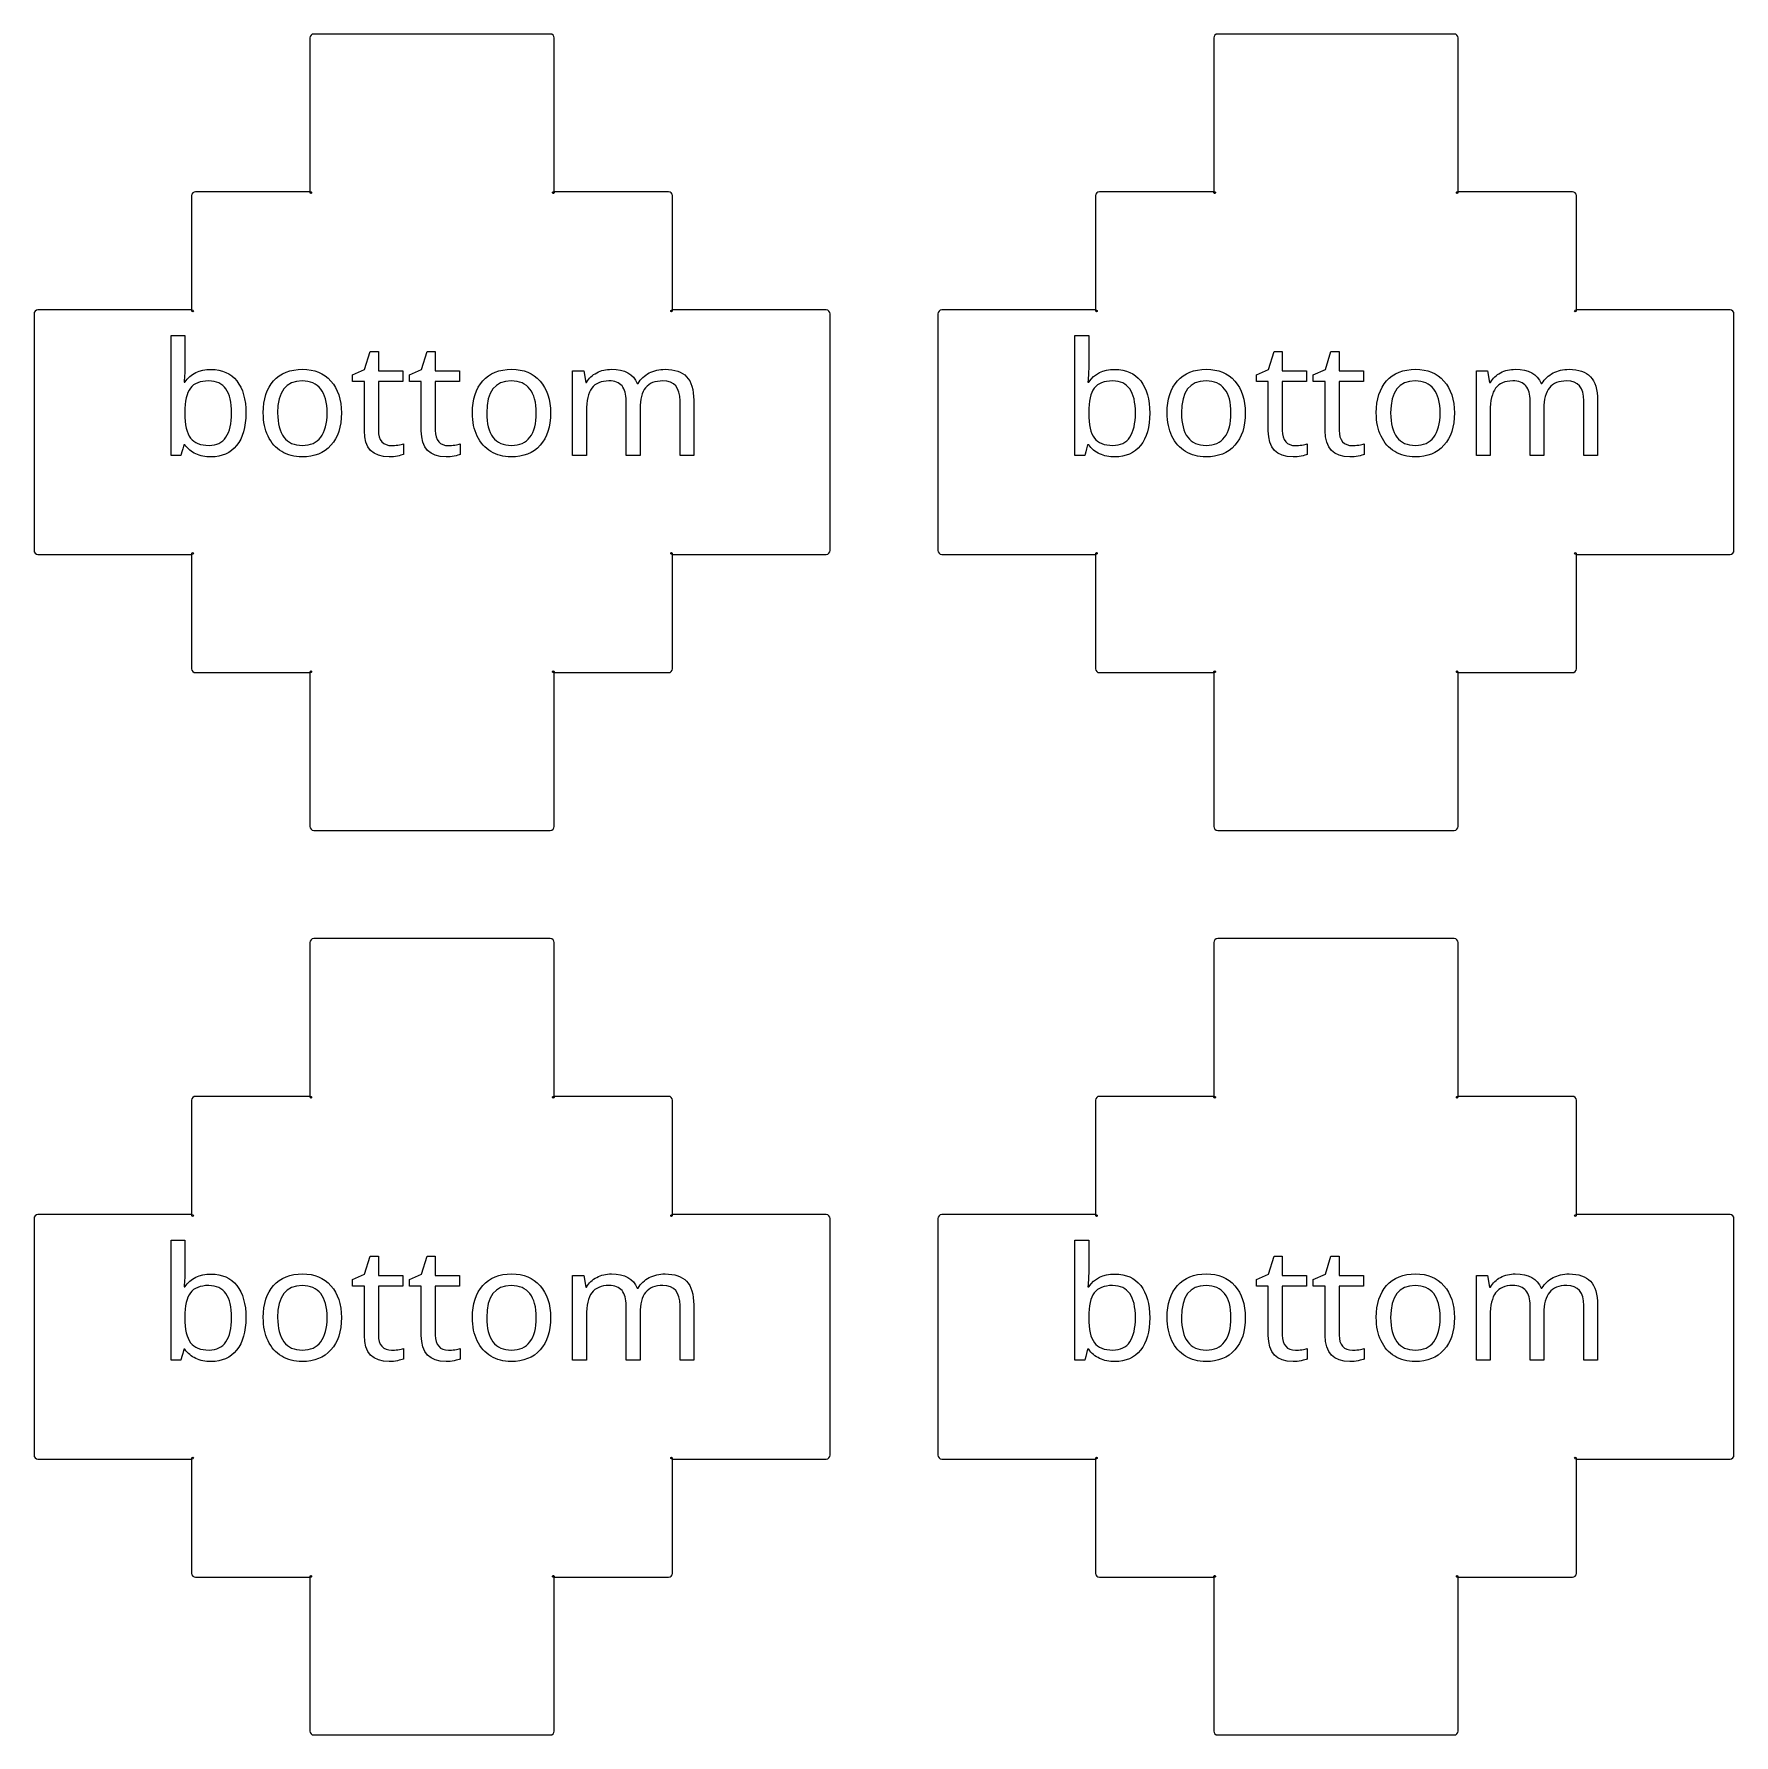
# Model space of a CAD drawing. Header units: millimetres. Extents: x 4 to 597, y 21 to 392.
# Drawn here: x 256.07 to 299.21, y 29.05 to 72.2 of the extents above; entities that cross this region are included whole.
import ezdxf

# ---------------------------------------------------------------- set-up
doc = ezdxf.new("R2010")
doc.units = ezdxf.units.MM
doc.layers.add('Layer_1', color=7, linetype='CONTINUOUS')

msp = doc.modelspace()

# ---------------------------------------------------------------- linework, layer by layer
at = {"layer": 'Layer_1', "color": 7}
for p, q in [((263.073, 72.101), (263.073, 68.201)), ((269.173, 72.201), (263.173, 72.201)), ((269.273, 68.201), (269.273, 72.101)), ((286.007, 72.101), (286.007, 68.201)), ((292.107, 72.201), (286.107, 72.201)), ((292.207, 68.201), (292.207, 72.101)), ((263.073, 68.201), (260.173, 68.201)), ((272.173, 68.201), (269.273, 68.201)), ((286.007, 68.201), (283.107, 68.201)), ((295.107, 68.201), (292.207, 68.201)), ((260.073, 68.101), (260.073, 65.201)), ((272.273, 65.201), (272.273, 68.101)), ((283.007, 68.101), (283.007, 65.201)), ((295.207, 65.201), (295.207, 68.101)), ((260.073, 65.201), (256.173, 65.201)), ((276.173, 65.201), (272.273, 65.201)), ((283.007, 65.201), (279.107, 65.201)), ((299.107, 65.201), (295.207, 65.201)), ((256.073, 65.101), (256.073, 59.101)), ((276.273, 59.101), (276.273, 65.101)), ((279.007, 65.101), (279.007, 59.101)), ((299.207, 59.101), (299.207, 65.101)), ((259.548976, 61.512719), (259.548976, 64.551781)), ((259.548976, 64.551781), (259.900538, 64.551781)), ((259.900538, 64.551781), (259.900538, 63.8135)), ((282.482976, 61.512719), (282.482976, 64.551781)), ((282.482976, 64.551781), (282.834539, 64.551781)), ((282.834539, 64.551781), (282.834539, 63.8135)), ((264.461086, 63.692406), (264.601711, 64.149438)), ((264.601711, 64.149438), (264.810695, 64.149438)), ((264.810695, 64.149438), (264.810695, 63.65725)), ((265.904445, 63.692406), (266.04507, 64.149438)), ((266.04507, 64.149438), (266.254055, 64.149438)), ((266.254055, 64.149438), (266.254055, 63.65725)), ((287.395086, 63.692406), (287.535711, 64.149438)), ((287.535711, 64.149438), (287.744695, 64.149438)), ((287.744695, 64.149438), (287.744695, 63.65725)), ((288.838445, 63.692406), (288.97907, 64.149438)), ((288.97907, 64.149438), (289.188055, 64.149438)), ((289.188055, 64.149438), (289.188055, 63.65725)), ((260.564601, 63.692406), (260.564602, 63.692406)), ((264.154445, 63.551781), (264.461086, 63.692406)), ((264.154445, 63.383813), (264.154445, 63.551781)), ((264.810695, 63.65725), (265.429836, 63.65725)), ((265.429836, 63.65725), (265.429836, 63.383813)), ((265.597805, 63.551781), (265.904445, 63.692406)), ((265.597805, 63.383813), (265.597805, 63.551781)), ((266.254055, 63.65725), (266.873195, 63.65725)), ((266.873195, 63.65725), (266.873195, 63.383813)), ((269.736477, 61.512719), (269.736477, 63.65725)), ((269.736477, 63.65725), (270.01968, 63.65725)), ((270.01968, 63.65725), (270.072414, 63.364281)), ((283.498601, 63.692406), (283.498602, 63.692406)), ((287.088445, 63.551781), (287.395086, 63.692406)), ((287.088445, 63.383813), (287.088445, 63.551781)), ((287.744695, 63.65725), (288.363836, 63.65725)), ((288.363836, 63.65725), (288.363836, 63.383813)), ((288.531805, 63.551781), (288.838445, 63.692406)), ((288.531805, 63.383813), (288.531805, 63.551781)), ((289.188055, 63.65725), (289.807195, 63.65725)), ((289.807195, 63.65725), (289.807195, 63.383813)), ((292.670477, 61.512719), (292.670477, 63.65725)), ((292.670477, 63.65725), (292.95368, 63.65725)), ((292.95368, 63.65725), (293.006414, 63.364281)), ((259.881008, 63.372094), (259.900538, 63.372094)), ((260.506008, 63.401391), (260.506008, 63.401391)), ((264.457179, 63.383813), (264.154445, 63.383813)), ((264.457179, 62.135766), (264.457179, 63.383813)), ((265.429836, 63.383813), (264.810695, 63.383813)), ((264.810695, 63.383813), (264.810695, 62.145531)), ((265.900539, 63.383813), (265.597805, 63.383813)), ((265.900539, 62.135766), (265.900539, 63.383813)), ((266.873195, 63.383813), (266.254055, 63.383813)), ((266.254055, 63.383813), (266.254055, 62.145531)), ((270.072414, 63.364281), (270.091945, 63.364281)), ((271.381007, 63.336937), (271.400538, 63.336937)), ((282.815008, 63.372094), (282.834539, 63.372094)), ((283.440008, 63.401391), (283.440008, 63.401391)), ((287.39118, 63.383813), (287.088445, 63.383813)), ((287.39118, 62.135766), (287.39118, 63.383813)), ((288.363836, 63.383813), (287.744695, 63.383813)), ((287.744695, 63.383813), (287.744695, 62.145531)), ((288.834539, 63.383813), (288.531805, 63.383813)), ((288.834539, 62.135766), (288.834539, 63.383813)), ((289.807195, 63.383813), (289.188055, 63.383813)), ((289.188055, 63.383813), (289.188055, 62.145531)), ((293.006414, 63.364281), (293.025945, 63.364281)), ((294.315007, 63.336937), (294.334538, 63.336937)), ((259.900539, 62.596703), (259.900539, 62.581078)), ((262.254054, 62.588891), (262.254054, 62.588891)), ((263.873195, 62.588891), (263.873195, 62.588891)), ((267.560695, 62.588891), (267.560695, 62.588891)), ((269.179836, 62.588891), (269.179836, 62.588891)), ((270.088039, 62.624047), (270.088039, 61.512719)), ((271.099758, 61.512719), (271.099758, 62.893578)), ((271.449367, 62.696313), (271.449367, 61.512719)), ((272.464992, 61.512719), (272.464992, 62.893578)), ((272.812648, 62.909203), (272.812648, 61.512719)), ((282.834539, 62.596703), (282.834539, 62.581078)), ((285.188055, 62.588891), (285.188055, 62.588891)), ((286.807195, 62.588891), (286.807195, 62.588891)), ((290.494695, 62.588891), (290.494695, 62.588891)), ((292.113836, 62.588891), (292.113836, 62.588891)), ((293.022039, 62.624047), (293.022039, 61.512719)), ((294.033758, 61.512719), (294.033758, 62.893578)), ((294.383367, 62.696313), (294.383367, 61.512719)), ((295.398992, 61.512719), (295.398992, 62.893578)), ((295.746648, 62.909203), (295.746648, 61.512719)), ((259.900539, 61.784203), (259.873195, 61.784203)), ((265.146633, 61.760766), (265.146633, 61.760766)), ((265.445461, 61.805688), (265.445461, 61.536156)), ((266.589992, 61.760766), (266.589992, 61.760766)), ((266.88882, 61.805688), (266.88882, 61.536156)), ((282.834539, 61.784203), (282.807195, 61.784203)), ((288.080633, 61.760766), (288.080633, 61.760766)), ((288.379461, 61.805688), (288.379461, 61.536156)), ((289.523992, 61.760766), (289.523992, 61.760766)), ((289.82282, 61.805688), (289.82282, 61.536156)), ((259.800929, 61.512719), (259.548976, 61.512719)), ((270.088039, 61.512719), (269.736477, 61.512719)), ((271.449367, 61.512719), (271.099758, 61.512719)), ((272.812648, 61.512719), (272.464992, 61.512719)), ((282.734929, 61.512719), (282.482976, 61.512719)), ((293.022039, 61.512719), (292.670477, 61.512719)), ((294.383367, 61.512719), (294.033758, 61.512719)), ((295.746648, 61.512719), (295.398992, 61.512719)), ((256.173, 59.001), (260.073, 59.001)), ((260.073, 59.001), (260.073, 56.101)), ((272.273, 56.101), (272.273, 59.001)), ((272.273, 59.001), (276.173, 59.001)), ((279.107, 59.001), (283.007, 59.001)), ((283.007, 59.001), (283.007, 56.101)), ((295.207, 56.101), (295.207, 59.001)), ((295.207, 59.001), (299.107, 59.001)), ((260.173, 56.001), (263.073, 56.001)), ((263.073, 56.001), (263.073, 52.101)), ((269.273, 52.101), (269.273, 56.001)), ((269.273, 56.001), (272.173, 56.001)), ((283.107, 56.001), (286.007, 56.001)), ((286.007, 56.001), (286.007, 52.101)), ((292.207, 52.101), (292.207, 56.001)), ((292.207, 56.001), (295.107, 56.001)), ((263.173, 52.001), (269.173, 52.001)), ((286.107, 52.001), (292.107, 52.001)), ((269.173, 49.254), (263.173, 49.254)), ((292.107, 49.254), (286.107, 49.254)), ((263.073, 49.154), (263.073, 45.254)), ((269.273, 45.254), (269.273, 49.154)), ((286.007, 49.154), (286.007, 45.254)), ((292.207, 45.254), (292.207, 49.154)), ((260.073, 45.154), (260.073, 42.254)), ((263.073, 45.254), (260.173, 45.254)), ((272.173, 45.254), (269.273, 45.254)), ((272.273, 42.254), (272.273, 45.154)), ((283.007, 45.154), (283.007, 42.254)), ((286.007, 45.254), (283.107, 45.254)), ((295.107, 45.254), (292.207, 45.254)), ((295.207, 42.254), (295.207, 45.154)), ((256.073, 42.154), (256.073, 36.154)), ((260.073, 42.254), (256.173, 42.254)), ((276.173, 42.254), (272.273, 42.254)), ((276.273, 36.154), (276.273, 42.154)), ((279.007, 42.154), (279.007, 36.154)), ((283.007, 42.254), (279.107, 42.254)), ((299.107, 42.254), (295.207, 42.254)), ((299.207, 36.154), (299.207, 42.154)), ((259.548976, 38.565719), (259.548976, 41.604781)), ((259.548976, 41.604781), (259.900538, 41.604781)), ((259.900538, 41.604781), (259.900538, 40.8665)), ((282.482976, 38.565719), (282.482976, 41.604781)), ((282.482976, 41.604781), (282.834539, 41.604781)), ((282.834539, 41.604781), (282.834539, 40.8665)), ((264.461086, 40.745406), (264.601711, 41.202438)), ((264.601711, 41.202438), (264.810695, 41.202438)), ((264.810695, 41.202438), (264.810695, 40.71025)), ((265.904445, 40.745406), (266.04507, 41.202438)), ((266.04507, 41.202438), (266.254055, 41.202438)), ((266.254055, 41.202438), (266.254055, 40.71025)), ((287.395086, 40.745406), (287.535711, 41.202438)), ((287.535711, 41.202438), (287.744695, 41.202438)), ((287.744695, 41.202438), (287.744695, 40.71025)), ((288.838445, 40.745406), (288.97907, 41.202438)), ((288.97907, 41.202438), (289.188055, 41.202438)), ((289.188055, 41.202438), (289.188055, 40.71025)), ((260.564601, 40.745406), (260.564602, 40.745406)), ((264.154445, 40.604781), (264.461086, 40.745406)), ((264.154445, 40.436813), (264.154445, 40.604781)), ((264.810695, 40.71025), (265.429836, 40.71025)), ((265.429836, 40.71025), (265.429836, 40.436813)), ((265.597805, 40.604781), (265.904445, 40.745406)), ((265.597805, 40.436813), (265.597805, 40.604781)), ((266.254055, 40.71025), (266.873195, 40.71025)), ((266.873195, 40.71025), (266.873195, 40.436813)), ((269.736477, 38.565719), (269.736477, 40.71025)), ((269.736477, 40.71025), (270.01968, 40.71025)), ((270.01968, 40.71025), (270.072414, 40.417281)), ((283.498601, 40.745406), (283.498602, 40.745406)), ((287.088445, 40.604781), (287.395086, 40.745406)), ((287.088445, 40.436813), (287.088445, 40.604781)), ((287.744695, 40.71025), (288.363836, 40.71025)), ((288.363836, 40.71025), (288.363836, 40.436813)), ((288.531805, 40.604781), (288.838445, 40.745406)), ((288.531805, 40.436813), (288.531805, 40.604781)), ((289.188055, 40.71025), (289.807195, 40.71025)), ((289.807195, 40.71025), (289.807195, 40.436813)), ((292.670477, 38.565719), (292.670477, 40.71025)), ((292.670477, 40.71025), (292.95368, 40.71025)), ((292.95368, 40.71025), (293.006414, 40.417281)), ((259.881008, 40.425094), (259.900538, 40.425094)), ((260.506008, 40.454391), (260.506008, 40.454391)), ((264.457179, 40.436813), (264.154445, 40.436813)), ((264.457179, 39.188766), (264.457179, 40.436813)), ((265.429836, 40.436813), (264.810695, 40.436813)), ((264.810695, 40.436813), (264.810695, 39.198531)), ((265.900539, 40.436813), (265.597805, 40.436813)), ((265.900539, 39.188766), (265.900539, 40.436813)), ((266.873195, 40.436813), (266.254055, 40.436813)), ((266.254055, 40.436813), (266.254055, 39.198531)), ((270.072414, 40.417281), (270.091945, 40.417281)), ((271.381007, 40.389937), (271.400538, 40.389937)), ((282.815008, 40.425094), (282.834539, 40.425094)), ((283.440008, 40.454391), (283.440008, 40.454391)), ((287.39118, 40.436813), (287.088445, 40.436813)), ((287.39118, 39.188766), (287.39118, 40.436813)), ((288.363836, 40.436813), (287.744695, 40.436813)), ((287.744695, 40.436813), (287.744695, 39.198531)), ((288.834539, 40.436813), (288.531805, 40.436813)), ((288.834539, 39.188766), (288.834539, 40.436813)), ((289.807195, 40.436813), (289.188055, 40.436813)), ((289.188055, 40.436813), (289.188055, 39.198531)), ((293.006414, 40.417281), (293.025945, 40.417281)), ((294.315007, 40.389937), (294.334538, 40.389937)), ((271.099758, 38.565719), (271.099758, 39.946578)), ((271.449367, 39.749313), (271.449367, 38.565719)), ((272.464992, 38.565719), (272.464992, 39.946578)), ((272.812648, 39.962203), (272.812648, 38.565719)), ((294.033758, 38.565719), (294.033758, 39.946578)), ((294.383367, 39.749313), (294.383367, 38.565719)), ((295.398992, 38.565719), (295.398992, 39.946578)), ((295.746648, 39.962203), (295.746648, 38.565719)), ((259.900539, 39.649703), (259.900539, 39.634078)), ((262.254054, 39.641891), (262.254054, 39.641891)), ((263.873195, 39.641891), (263.873195, 39.641891)), ((267.560695, 39.641891), (267.560695, 39.641891)), ((269.179836, 39.641891), (269.179836, 39.641891)), ((270.088039, 39.677047), (270.088039, 38.565719)), ((282.834539, 39.649703), (282.834539, 39.634078)), ((285.188055, 39.641891), (285.188055, 39.641891)), ((286.807195, 39.641891), (286.807195, 39.641891)), ((290.494695, 39.641891), (290.494695, 39.641891)), ((292.113836, 39.641891), (292.113836, 39.641891)), ((293.022039, 39.677047), (293.022039, 38.565719)), ((259.900539, 38.837203), (259.873195, 38.837203)), ((265.445461, 38.858688), (265.445461, 38.589156)), ((266.88882, 38.858688), (266.88882, 38.589156)), ((282.834539, 38.837203), (282.807195, 38.837203)), ((288.379461, 38.858688), (288.379461, 38.589156)), ((289.82282, 38.858688), (289.82282, 38.589156)), ((259.800929, 38.565719), (259.548976, 38.565719)), ((265.146633, 38.813766), (265.146633, 38.813766)), ((266.589992, 38.813766), (266.589992, 38.813766)), ((270.088039, 38.565719), (269.736477, 38.565719)), ((271.449367, 38.565719), (271.099758, 38.565719)), ((272.812648, 38.565719), (272.464992, 38.565719)), ((282.734929, 38.565719), (282.482976, 38.565719)), ((288.080633, 38.813766), (288.080633, 38.813766)), ((289.523992, 38.813766), (289.523992, 38.813766)), ((293.022039, 38.565719), (292.670477, 38.565719)), ((294.383367, 38.565719), (294.033758, 38.565719)), ((295.746648, 38.565719), (295.398992, 38.565719)), ((256.173, 36.054), (260.073, 36.054)), ((260.073, 36.054), (260.073, 33.154)), ((272.273, 33.154), (272.273, 36.054)), ((272.273, 36.054), (276.173, 36.054)), ((279.107, 36.054), (283.007, 36.054)), ((283.007, 36.054), (283.007, 33.154)), ((295.207, 33.154), (295.207, 36.054)), ((295.207, 36.054), (299.107, 36.054)), ((260.173, 33.054), (263.073, 33.054)), ((263.073, 33.054), (263.073, 29.154)), ((269.273, 29.154), (269.273, 33.054)), ((269.273, 33.054), (272.173, 33.054)), ((283.107, 33.054), (286.007, 33.054)), ((286.007, 33.054), (286.007, 29.154)), ((292.207, 29.154), (292.207, 33.054)), ((292.207, 33.054), (295.107, 33.054)), ((263.173, 29.054), (269.173, 29.054)), ((286.107, 29.054), (292.107, 29.054))]:
    msp.add_line(p, q, dxfattribs=at)
for points in [[(263.173, 72.201), (263.118, 72.201), (263.073, 72.156), (263.073, 72.101)], [(269.273, 72.101), (269.273, 72.156), (269.228, 72.201), (269.173, 72.201)], [(286.107, 72.201), (286.052, 72.201), (286.007, 72.156), (286.007, 72.101)], [(292.207, 72.101), (292.207, 72.156), (292.162, 72.201), (292.107, 72.201)], [(260.173, 68.201), (260.118, 68.201), (260.073, 68.156), (260.073, 68.101)], [(263.073, 68.201), (263.073, 68.101), (263.173, 68.201), (263.073, 68.201)], [(269.273, 68.201), (269.173, 68.201), (269.273, 68.101), (269.273, 68.201)], [(272.273, 68.101), (272.273, 68.156), (272.228, 68.201), (272.173, 68.201)], [(283.107, 68.201), (283.052, 68.201), (283.007, 68.156), (283.007, 68.101)], [(286.007, 68.201), (286.007, 68.101), (286.107, 68.201), (286.007, 68.201)], [(292.207, 68.201), (292.107, 68.201), (292.207, 68.101), (292.207, 68.201)], [(295.207, 68.101), (295.207, 68.156), (295.162, 68.201), (295.107, 68.201)], [(256.173, 65.201), (256.118, 65.201), (256.073, 65.156), (256.073, 65.101)], [(260.073, 65.201), (260.073, 65.101), (260.173, 65.201), (260.073, 65.201)], [(272.273, 65.201), (272.173, 65.201), (272.273, 65.101), (272.273, 65.201)], [(276.273, 65.101), (276.273, 65.156), (276.228, 65.201), (276.173, 65.201)], [(279.107, 65.201), (279.052, 65.201), (279.007, 65.156), (279.007, 65.101)], [(283.007, 65.201), (283.007, 65.101), (283.107, 65.201), (283.007, 65.201)], [(295.207, 65.201), (295.107, 65.201), (295.207, 65.101), (295.207, 65.201)], [(299.207, 65.101), (299.207, 65.156), (299.162, 65.201), (299.107, 65.201)], [(259.900538, 63.8135), (259.900538, 63.666365), (259.894028, 63.519229), (259.881008, 63.372094)], [(259.900538, 63.372094), (260.04507, 63.585635), (260.266424, 63.692406), (260.564601, 63.692406)], [(260.564602, 63.692406), (260.847154, 63.692406), (261.065253, 63.59475), (261.218898, 63.399438)], [(262.152492, 63.403344), (262.326971, 63.598656), (262.571763, 63.696313), (262.886867, 63.696313)], [(262.886867, 63.696313), (263.18895, 63.696313), (263.428534, 63.596703), (263.605617, 63.397484)], [(267.459133, 63.403344), (267.633612, 63.598656), (267.878404, 63.696313), (268.193508, 63.696313)], [(268.193508, 63.696313), (268.495591, 63.696313), (268.735174, 63.596703), (268.912258, 63.397484)], [(270.091945, 63.364281), (270.153143, 63.468448), (270.23908, 63.549828), (270.349757, 63.608422)], [(270.349757, 63.608422), (270.461736, 63.667016), (270.586736, 63.696312), (270.724757, 63.696312)], [(270.724757, 63.696312), (271.060695, 63.696312), (271.279445, 63.576521), (271.381007, 63.336937)], [(271.400538, 63.336937), (271.469549, 63.451521), (271.563299, 63.540062), (271.681788, 63.602562)], [(271.681788, 63.602562), (271.80158, 63.665062), (271.936997, 63.696312), (272.088038, 63.696312)], [(272.088038, 63.696312), (272.330226, 63.696312), (272.511215, 63.633812), (272.631007, 63.508812)], [(272.631007, 63.508812), (272.752101, 63.383812), (272.812648, 63.183943), (272.812648, 62.909203)], [(282.834539, 63.8135), (282.834539, 63.666365), (282.828028, 63.519229), (282.815008, 63.372094)], [(282.834539, 63.372094), (282.97907, 63.585635), (283.200424, 63.692406), (283.498601, 63.692406)], [(283.498602, 63.692406), (283.781154, 63.692406), (283.999253, 63.59475), (284.152898, 63.399438)], [(285.086492, 63.403344), (285.260971, 63.598656), (285.505763, 63.696313), (285.820867, 63.696313)], [(285.820867, 63.696313), (286.12295, 63.696313), (286.362534, 63.596703), (286.539617, 63.397484)], [(290.393133, 63.403344), (290.567612, 63.598656), (290.812404, 63.696313), (291.127508, 63.696313)], [(291.127508, 63.696313), (291.429591, 63.696313), (291.669174, 63.596703), (291.846258, 63.397484)], [(293.025945, 63.364281), (293.087143, 63.468448), (293.17308, 63.549828), (293.283757, 63.608422)], [(293.283757, 63.608422), (293.395736, 63.667016), (293.520736, 63.696312), (293.658757, 63.696312)], [(293.658757, 63.696312), (293.994695, 63.696312), (294.213445, 63.576521), (294.315007, 63.336937)], [(294.334538, 63.336937), (294.403549, 63.451521), (294.497299, 63.540062), (294.615788, 63.602562)], [(294.615788, 63.602562), (294.73558, 63.665062), (294.870997, 63.696312), (295.022038, 63.696312)], [(295.022038, 63.696312), (295.264226, 63.696312), (295.445215, 63.633812), (295.565007, 63.508812)], [(295.565007, 63.508812), (295.686101, 63.383812), (295.746648, 63.183943), (295.746648, 62.909203)], [(260.041164, 63.217797), (259.947414, 63.095401), (259.900539, 62.88837), (259.900539, 62.596703)], [(260.506008, 63.401391), (260.289862, 63.401391), (260.134914, 63.340193), (260.041164, 63.217797)], [(260.943508, 63.198266), (260.848456, 63.333682), (260.702622, 63.401391), (260.506008, 63.401391)], [(261.086086, 62.588891), (261.086086, 62.859724), (261.03856, 63.062849), (260.943508, 63.198266)], [(261.218898, 63.399438), (261.372544, 63.205427), (261.449367, 62.933943), (261.449367, 62.584984)], [(261.890773, 62.588891), (261.890773, 62.937849), (261.978013, 63.209333), (262.152492, 63.403344)], [(262.877101, 63.401391), (262.461737, 63.401391), (262.254054, 63.130557), (262.254054, 62.588891)], [(263.347804, 63.196313), (263.241034, 63.333031), (263.084133, 63.401391), (262.877101, 63.401391)], [(263.509914, 62.588891), (263.509914, 62.858422), (263.455877, 63.060896), (263.347804, 63.196313)], [(263.605617, 63.397484), (263.784002, 63.199568), (263.873195, 62.930036), (263.873195, 62.588891)], [(267.197414, 62.588891), (267.197414, 62.937849), (267.284654, 63.209333), (267.459133, 63.403344)], [(268.183742, 63.401391), (267.768378, 63.401391), (267.560695, 63.130557), (267.560695, 62.588891)], [(268.654445, 63.196313), (268.547675, 63.333031), (268.390773, 63.401391), (268.183742, 63.401391)], [(268.816555, 62.588891), (268.816555, 62.858422), (268.762518, 63.060896), (268.654445, 63.196313)], [(268.912258, 63.397484), (269.090643, 63.199568), (269.179836, 62.930036), (269.179836, 62.588891)], [(270.224758, 63.21975), (270.133612, 63.098656), (270.088039, 62.900089), (270.088039, 62.624047)], [(270.660305, 63.401391), (270.462388, 63.401391), (270.317206, 63.340844), (270.224758, 63.21975)], [(270.992336, 63.274438), (270.922023, 63.359073), (270.811346, 63.401391), (270.660305, 63.401391)], [(271.099758, 62.893578), (271.099758, 63.062849), (271.06395, 63.189802), (270.992336, 63.274438)], [(271.589992, 63.227563), (271.496242, 63.111677), (271.449367, 62.934594), (271.449367, 62.696313)], [(272.029445, 63.401391), (271.830227, 63.401391), (271.683742, 63.343448), (271.589992, 63.227563)], [(272.464992, 62.893578), (272.464992, 63.23212), (272.31981, 63.401391), (272.029445, 63.401391)], [(282.975164, 63.217797), (282.881414, 63.095401), (282.834539, 62.88837), (282.834539, 62.596703)], [(283.440008, 63.401391), (283.223862, 63.401391), (283.068914, 63.340193), (282.975164, 63.217797)], [(283.877508, 63.198266), (283.782456, 63.333682), (283.636622, 63.401391), (283.440008, 63.401391)], [(284.020086, 62.588891), (284.020086, 62.859724), (283.97256, 63.062849), (283.877508, 63.198266)], [(284.152898, 63.399438), (284.306544, 63.205427), (284.383367, 62.933943), (284.383367, 62.584984)], [(284.824773, 62.588891), (284.824773, 62.937849), (284.912013, 63.209333), (285.086492, 63.403344)], [(285.811101, 63.401391), (285.395737, 63.401391), (285.188055, 63.130557), (285.188055, 62.588891)], [(286.281805, 63.196313), (286.175034, 63.333031), (286.018133, 63.401391), (285.811101, 63.401391)], [(286.443914, 62.588891), (286.443914, 62.858422), (286.389877, 63.060896), (286.281805, 63.196313)], [(286.539617, 63.397484), (286.718002, 63.199568), (286.807195, 62.930036), (286.807195, 62.588891)], [(290.131414, 62.588891), (290.131414, 62.937849), (290.218654, 63.209333), (290.393133, 63.403344)], [(291.117742, 63.401391), (290.702378, 63.401391), (290.494695, 63.130557), (290.494695, 62.588891)], [(291.588445, 63.196313), (291.481675, 63.333031), (291.324773, 63.401391), (291.117742, 63.401391)], [(291.750555, 62.588891), (291.750555, 62.858422), (291.696518, 63.060896), (291.588445, 63.196313)], [(291.846258, 63.397484), (292.024643, 63.199568), (292.113836, 62.930036), (292.113836, 62.588891)], [(293.158758, 63.21975), (293.067612, 63.098656), (293.022039, 62.900089), (293.022039, 62.624047)], [(293.594305, 63.401391), (293.396388, 63.401391), (293.251206, 63.340844), (293.158758, 63.21975)], [(293.926336, 63.274438), (293.856023, 63.359073), (293.745346, 63.401391), (293.594305, 63.401391)], [(294.033758, 62.893578), (294.033758, 63.062849), (293.997951, 63.189802), (293.926336, 63.274438)], [(294.523992, 63.227563), (294.430242, 63.111677), (294.383367, 62.934594), (294.383367, 62.696313)], [(294.963445, 63.401391), (294.764227, 63.401391), (294.617742, 63.343448), (294.523992, 63.227563)], [(295.398992, 62.893578), (295.398992, 63.23212), (295.25381, 63.401391), (294.963445, 63.401391)], [(259.900539, 62.581078), (259.900539, 62.288109), (259.948065, 62.078474), (260.043117, 61.952172)], [(260.943508, 61.975609), (261.03856, 62.117536), (261.086086, 62.321964), (261.086086, 62.588891)], [(261.449367, 62.584984), (261.449367, 62.230818), (261.371242, 61.956729), (261.214992, 61.762719)], [(262.011867, 61.999047), (261.931138, 62.168318), (261.890773, 62.364932), (261.890773, 62.588891)], [(262.254054, 62.588891), (262.254054, 62.319359), (262.306789, 62.114281), (262.412258, 61.973656)], [(263.349758, 61.973656), (263.456528, 62.114281), (263.509914, 62.319359), (263.509914, 62.588891)], [(263.873195, 62.588891), (263.873195, 62.23863), (263.784653, 61.965193), (263.60757, 61.768578)], [(267.318508, 61.999047), (267.237779, 62.168318), (267.197414, 62.364932), (267.197414, 62.588891)], [(267.560695, 62.588891), (267.560695, 62.319359), (267.61343, 62.114281), (267.718898, 61.973656)], [(268.656398, 61.973656), (268.763169, 62.114281), (268.816555, 62.319359), (268.816555, 62.588891)], [(269.179836, 62.588891), (269.179836, 62.23863), (269.091294, 61.965193), (268.914211, 61.768578)], [(282.834539, 62.581078), (282.834539, 62.288109), (282.882065, 62.078474), (282.977117, 61.952172)], [(283.877508, 61.975609), (283.97256, 62.117536), (284.020086, 62.321964), (284.020086, 62.588891)], [(284.383367, 62.584984), (284.383367, 62.230818), (284.305242, 61.956729), (284.148992, 61.762719)], [(284.945867, 61.999047), (284.865138, 62.168318), (284.824773, 62.364932), (284.824773, 62.588891)], [(285.188055, 62.588891), (285.188055, 62.319359), (285.240789, 62.114281), (285.346258, 61.973656)], [(286.283758, 61.973656), (286.390528, 62.114281), (286.443914, 62.319359), (286.443914, 62.588891)], [(286.807195, 62.588891), (286.807195, 62.23863), (286.718653, 61.965193), (286.54157, 61.768578)], [(290.252508, 61.999047), (290.171779, 62.168318), (290.131414, 62.364932), (290.131414, 62.588891)], [(290.494695, 62.588891), (290.494695, 62.319359), (290.54743, 62.114281), (290.652898, 61.973656)], [(291.590398, 61.973656), (291.697169, 62.114281), (291.750555, 62.319359), (291.750555, 62.588891)], [(292.113836, 62.588891), (292.113836, 62.23863), (292.025294, 61.965193), (291.848211, 61.768578)], [(265.086086, 61.473656), (264.666815, 61.473656), (264.457179, 61.694359), (264.457179, 62.135766)], [(264.810695, 62.145531), (264.810695, 62.021833), (264.839992, 61.926781), (264.898586, 61.860375)], [(266.529445, 61.473656), (266.110174, 61.473656), (265.900539, 61.694359), (265.900539, 62.135766)], [(266.254055, 62.145531), (266.254055, 62.021833), (266.283352, 61.926781), (266.341945, 61.860375)], [(288.020086, 61.473656), (287.600815, 61.473656), (287.39118, 61.694359), (287.39118, 62.135766)], [(287.744695, 62.145531), (287.744695, 62.021833), (287.773992, 61.926781), (287.832586, 61.860375)], [(289.463445, 61.473656), (289.044174, 61.473656), (288.834539, 61.694359), (288.834539, 62.135766)], [(289.188055, 62.145531), (289.188055, 62.021833), (289.217352, 61.926781), (289.275945, 61.860375)], [(259.873195, 61.784203), (259.83283, 61.627953), (259.808742, 61.537458), (259.800929, 61.512719)], [(260.177883, 61.551781), (260.064602, 61.603865), (259.972154, 61.681339), (259.900539, 61.784203)], [(260.043117, 61.952172), (260.139471, 61.827172), (260.296372, 61.764672), (260.51382, 61.764672)], [(260.51382, 61.764672), (260.706528, 61.764672), (260.849758, 61.834984), (260.943508, 61.975609)], [(261.214992, 61.762719), (261.058742, 61.57001), (260.841945, 61.473656), (260.564602, 61.473656)], [(262.35757, 61.608422), (262.207831, 61.699568), (262.092596, 61.829776), (262.011867, 61.999047)], [(262.412258, 61.973656), (262.519028, 61.834333), (262.675929, 61.764672), (262.882961, 61.764672)], [(263.60757, 61.768578), (263.430487, 61.571964), (263.185695, 61.473656), (262.873195, 61.473656)], [(262.882961, 61.764672), (263.087388, 61.764672), (263.242987, 61.834333), (263.349758, 61.973656)], [(264.898586, 61.860375), (264.958482, 61.793969), (265.041165, 61.760766), (265.146633, 61.760766)], [(265.146633, 61.760766), (265.192206, 61.760766), (265.245591, 61.765323), (265.306789, 61.774438)], [(265.306789, 61.774438), (265.367987, 61.783552), (265.414211, 61.793969), (265.445461, 61.805688)], [(266.341945, 61.860375), (266.401841, 61.793969), (266.484523, 61.760766), (266.589992, 61.760766)], [(266.589992, 61.760766), (266.635565, 61.760766), (266.68895, 61.765323), (266.750148, 61.774438)], [(266.750148, 61.774438), (266.811346, 61.783552), (266.85757, 61.793969), (266.88882, 61.805688)], [(267.664211, 61.608422), (267.514471, 61.699568), (267.399237, 61.829776), (267.318508, 61.999047)], [(267.718898, 61.973656), (267.825669, 61.834333), (267.98257, 61.764672), (268.189602, 61.764672)], [(268.914211, 61.768578), (268.737128, 61.571964), (268.492336, 61.473656), (268.179836, 61.473656)], [(268.189602, 61.764672), (268.394029, 61.764672), (268.549628, 61.834333), (268.656398, 61.973656)], [(282.807195, 61.784203), (282.76683, 61.627953), (282.742742, 61.537458), (282.734929, 61.512719)], [(283.111883, 61.551781), (282.998602, 61.603865), (282.906154, 61.681339), (282.834539, 61.784203)], [(282.977117, 61.952172), (283.073471, 61.827172), (283.230372, 61.764672), (283.44782, 61.764672)], [(283.44782, 61.764672), (283.640528, 61.764672), (283.783758, 61.834984), (283.877508, 61.975609)], [(284.148992, 61.762719), (283.992742, 61.57001), (283.775945, 61.473656), (283.498602, 61.473656)], [(285.29157, 61.608422), (285.141831, 61.699568), (285.026596, 61.829776), (284.945867, 61.999047)], [(285.346258, 61.973656), (285.453028, 61.834333), (285.60993, 61.764672), (285.816961, 61.764672)], [(286.54157, 61.768578), (286.364487, 61.571964), (286.119695, 61.473656), (285.807195, 61.473656)], [(285.816961, 61.764672), (286.021388, 61.764672), (286.176987, 61.834333), (286.283758, 61.973656)], [(287.832586, 61.860375), (287.892482, 61.793969), (287.975165, 61.760766), (288.080633, 61.760766)], [(288.080633, 61.760766), (288.126206, 61.760766), (288.179591, 61.765323), (288.240789, 61.774438)], [(288.240789, 61.774438), (288.301987, 61.783552), (288.348211, 61.793969), (288.379461, 61.805688)], [(289.275945, 61.860375), (289.335841, 61.793969), (289.418523, 61.760766), (289.523992, 61.760766)], [(289.523992, 61.760766), (289.569565, 61.760766), (289.62295, 61.765323), (289.684148, 61.774438)], [(289.684148, 61.774438), (289.745346, 61.783552), (289.79157, 61.793969), (289.82282, 61.805688)], [(290.598211, 61.608422), (290.448471, 61.699568), (290.333237, 61.829776), (290.252508, 61.999047)], [(290.652898, 61.973656), (290.759669, 61.834333), (290.91657, 61.764672), (291.123602, 61.764672)], [(291.848211, 61.768578), (291.671128, 61.571964), (291.426336, 61.473656), (291.113836, 61.473656)], [(291.123602, 61.764672), (291.328029, 61.764672), (291.483628, 61.834333), (291.590398, 61.973656)], [(260.564602, 61.473656), (260.42007, 61.473656), (260.291164, 61.499698), (260.177883, 61.551781)], [(262.873195, 61.473656), (262.679185, 61.473656), (262.50731, 61.518578), (262.35757, 61.608422)], [(265.293117, 61.49514), (265.225409, 61.480818), (265.156398, 61.473656), (265.086086, 61.473656)], [(265.445461, 61.536156), (265.412909, 61.521834), (265.362127, 61.508162), (265.293117, 61.49514)], [(266.736476, 61.49514), (266.668768, 61.480818), (266.599758, 61.473656), (266.529445, 61.473656)], [(266.88882, 61.536156), (266.856268, 61.521834), (266.805487, 61.508162), (266.736476, 61.49514)], [(268.179836, 61.473656), (267.985825, 61.473656), (267.81395, 61.518578), (267.664211, 61.608422)], [(283.498602, 61.473656), (283.35407, 61.473656), (283.225164, 61.499698), (283.111883, 61.551781)], [(285.807195, 61.473656), (285.613185, 61.473656), (285.44131, 61.518578), (285.29157, 61.608422)], [(288.227117, 61.49514), (288.159409, 61.480818), (288.090398, 61.473656), (288.020086, 61.473656)], [(288.379461, 61.536156), (288.346909, 61.521834), (288.296127, 61.508162), (288.227117, 61.49514)], [(289.670476, 61.49514), (289.602768, 61.480818), (289.533758, 61.473656), (289.463445, 61.473656)], [(289.82282, 61.536156), (289.790268, 61.521834), (289.739487, 61.508162), (289.670476, 61.49514)], [(291.113836, 61.473656), (290.919826, 61.473656), (290.747951, 61.518578), (290.598211, 61.608422)], [(256.073, 59.101), (256.073, 59.046), (256.118, 59.001), (256.173, 59.001)], [(260.073, 59.001), (260.173, 59.001), (260.073, 59.101), (260.073, 59.001)], [(272.273, 59.001), (272.273, 59.101), (272.173, 59.001), (272.273, 59.001)], [(276.173, 59.001), (276.228, 59.001), (276.273, 59.046), (276.273, 59.101)], [(279.007, 59.101), (279.007, 59.046), (279.052, 59.001), (279.107, 59.001)], [(283.007, 59.001), (283.107, 59.001), (283.007, 59.101), (283.007, 59.001)], [(295.207, 59.001), (295.207, 59.101), (295.107, 59.001), (295.207, 59.001)], [(299.107, 59.001), (299.162, 59.001), (299.207, 59.046), (299.207, 59.101)], [(260.073, 56.101), (260.073, 56.046), (260.118, 56.001), (260.173, 56.001)], [(263.073, 56.001), (263.173, 56.001), (263.073, 56.101), (263.073, 56.001)], [(269.273, 56.001), (269.273, 56.101), (269.173, 56.001), (269.273, 56.001)], [(272.173, 56.001), (272.228, 56.001), (272.273, 56.046), (272.273, 56.101)], [(283.007, 56.101), (283.007, 56.046), (283.052, 56.001), (283.107, 56.001)], [(286.007, 56.001), (286.107, 56.001), (286.007, 56.101), (286.007, 56.001)], [(292.207, 56.001), (292.207, 56.101), (292.107, 56.001), (292.207, 56.001)], [(295.107, 56.001), (295.162, 56.001), (295.207, 56.046), (295.207, 56.101)], [(263.073, 52.101), (263.073, 52.046), (263.118, 52.001), (263.173, 52.001)], [(269.173, 52.001), (269.228, 52.001), (269.273, 52.046), (269.273, 52.101)], [(286.007, 52.101), (286.007, 52.046), (286.052, 52.001), (286.107, 52.001)], [(292.107, 52.001), (292.162, 52.001), (292.207, 52.046), (292.207, 52.101)], [(263.173, 49.254), (263.118, 49.254), (263.073, 49.209), (263.073, 49.154)], [(269.273, 49.154), (269.273, 49.209), (269.228, 49.254), (269.173, 49.254)], [(286.107, 49.254), (286.052, 49.254), (286.007, 49.209), (286.007, 49.154)], [(292.207, 49.154), (292.207, 49.209), (292.162, 49.254), (292.107, 49.254)], [(260.173, 45.254), (260.118, 45.254), (260.073, 45.209), (260.073, 45.154)], [(263.073, 45.254), (263.073, 45.154), (263.173, 45.254), (263.073, 45.254)], [(269.273, 45.254), (269.173, 45.254), (269.273, 45.154), (269.273, 45.254)], [(272.273, 45.154), (272.273, 45.209), (272.228, 45.254), (272.173, 45.254)], [(283.107, 45.254), (283.052, 45.254), (283.007, 45.209), (283.007, 45.154)], [(286.007, 45.254), (286.007, 45.154), (286.107, 45.254), (286.007, 45.254)], [(292.207, 45.254), (292.107, 45.254), (292.207, 45.154), (292.207, 45.254)], [(295.207, 45.154), (295.207, 45.209), (295.162, 45.254), (295.107, 45.254)], [(256.173, 42.254), (256.118, 42.254), (256.073, 42.209), (256.073, 42.154)], [(260.073, 42.254), (260.073, 42.154), (260.173, 42.254), (260.073, 42.254)], [(272.273, 42.254), (272.173, 42.254), (272.273, 42.154), (272.273, 42.254)], [(276.273, 42.154), (276.273, 42.209), (276.228, 42.254), (276.173, 42.254)], [(279.107, 42.254), (279.052, 42.254), (279.007, 42.209), (279.007, 42.154)], [(283.007, 42.254), (283.007, 42.154), (283.107, 42.254), (283.007, 42.254)], [(295.207, 42.254), (295.107, 42.254), (295.207, 42.154), (295.207, 42.254)], [(299.207, 42.154), (299.207, 42.209), (299.162, 42.254), (299.107, 42.254)], [(259.900538, 40.8665), (259.900538, 40.719365), (259.894028, 40.572229), (259.881008, 40.425094)], [(259.900538, 40.425094), (260.04507, 40.638635), (260.266424, 40.745406), (260.564601, 40.745406)], [(260.564602, 40.745406), (260.847154, 40.745406), (261.065253, 40.64775), (261.218898, 40.452438)], [(262.152492, 40.456344), (262.326971, 40.651656), (262.571763, 40.749313), (262.886867, 40.749313)], [(262.886867, 40.749313), (263.18895, 40.749313), (263.428534, 40.649703), (263.605617, 40.450484)], [(267.459133, 40.456344), (267.633612, 40.651656), (267.878404, 40.749313), (268.193508, 40.749313)], [(268.193508, 40.749313), (268.495591, 40.749313), (268.735174, 40.649703), (268.912258, 40.450484)], [(270.091945, 40.417281), (270.153143, 40.521448), (270.23908, 40.602828), (270.349757, 40.661422)], [(270.349757, 40.661422), (270.461736, 40.720016), (270.586736, 40.749312), (270.724757, 40.749312)], [(270.724757, 40.749312), (271.060695, 40.749312), (271.279445, 40.629521), (271.381007, 40.389937)], [(271.400538, 40.389937), (271.469549, 40.504521), (271.563299, 40.593062), (271.681788, 40.655562)], [(271.681788, 40.655562), (271.80158, 40.718062), (271.936997, 40.749312), (272.088038, 40.749312)], [(272.088038, 40.749312), (272.330226, 40.749312), (272.511215, 40.686812), (272.631007, 40.561812)], [(272.631007, 40.561812), (272.752101, 40.436812), (272.812648, 40.236943), (272.812648, 39.962203)], [(282.834539, 40.8665), (282.834539, 40.719365), (282.828028, 40.572229), (282.815008, 40.425094)], [(282.834539, 40.425094), (282.97907, 40.638635), (283.200424, 40.745406), (283.498601, 40.745406)], [(283.498602, 40.745406), (283.781154, 40.745406), (283.999253, 40.64775), (284.152898, 40.452438)], [(285.086492, 40.456344), (285.260971, 40.651656), (285.505763, 40.749313), (285.820867, 40.749313)], [(285.820867, 40.749313), (286.12295, 40.749313), (286.362534, 40.649703), (286.539617, 40.450484)], [(290.393133, 40.456344), (290.567612, 40.651656), (290.812404, 40.749313), (291.127508, 40.749313)], [(291.127508, 40.749313), (291.429591, 40.749313), (291.669174, 40.649703), (291.846258, 40.450484)], [(293.025945, 40.417281), (293.087143, 40.521448), (293.17308, 40.602828), (293.283757, 40.661422)], [(293.283757, 40.661422), (293.395736, 40.720016), (293.520736, 40.749312), (293.658757, 40.749312)], [(293.658757, 40.749312), (293.994695, 40.749312), (294.213445, 40.629521), (294.315007, 40.389937)], [(294.334538, 40.389937), (294.403549, 40.504521), (294.497299, 40.593062), (294.615788, 40.655562)], [(294.615788, 40.655562), (294.73558, 40.718062), (294.870997, 40.749312), (295.022038, 40.749312)], [(295.022038, 40.749312), (295.264226, 40.749312), (295.445215, 40.686812), (295.565007, 40.561812)], [(295.565007, 40.561812), (295.686101, 40.436812), (295.746648, 40.236943), (295.746648, 39.962203)], [(260.041164, 40.270797), (259.947414, 40.148401), (259.900539, 39.94137), (259.900539, 39.649703)], [(260.506008, 40.454391), (260.289862, 40.454391), (260.134914, 40.393193), (260.041164, 40.270797)], [(260.943508, 40.251266), (260.848456, 40.386682), (260.702622, 40.454391), (260.506008, 40.454391)], [(261.086086, 39.641891), (261.086086, 39.912724), (261.03856, 40.115849), (260.943508, 40.251266)], [(261.218898, 40.452438), (261.372544, 40.258427), (261.449367, 39.986943), (261.449367, 39.637984)], [(261.890773, 39.641891), (261.890773, 39.990849), (261.978013, 40.262333), (262.152492, 40.456344)], [(262.877101, 40.454391), (262.461737, 40.454391), (262.254054, 40.183557), (262.254054, 39.641891)], [(263.347804, 40.249313), (263.241034, 40.386031), (263.084133, 40.454391), (262.877101, 40.454391)], [(263.509914, 39.641891), (263.509914, 39.911422), (263.455877, 40.113896), (263.347804, 40.249313)], [(263.605617, 40.450484), (263.784002, 40.252568), (263.873195, 39.983036), (263.873195, 39.641891)], [(267.197414, 39.641891), (267.197414, 39.990849), (267.284654, 40.262333), (267.459133, 40.456344)], [(268.183742, 40.454391), (267.768378, 40.454391), (267.560695, 40.183557), (267.560695, 39.641891)], [(268.654445, 40.249313), (268.547675, 40.386031), (268.390773, 40.454391), (268.183742, 40.454391)], [(268.816555, 39.641891), (268.816555, 39.911422), (268.762518, 40.113896), (268.654445, 40.249313)], [(268.912258, 40.450484), (269.090643, 40.252568), (269.179836, 39.983036), (269.179836, 39.641891)], [(270.224758, 40.27275), (270.133612, 40.151656), (270.088039, 39.953089), (270.088039, 39.677047)], [(270.660305, 40.454391), (270.462388, 40.454391), (270.317206, 40.393844), (270.224758, 40.27275)], [(270.992336, 40.327438), (270.922023, 40.412073), (270.811346, 40.454391), (270.660305, 40.454391)], [(271.099758, 39.946578), (271.099758, 40.115849), (271.06395, 40.242802), (270.992336, 40.327438)], [(271.589992, 40.280563), (271.496242, 40.164677), (271.449367, 39.987594), (271.449367, 39.749313)], [(272.029445, 40.454391), (271.830227, 40.454391), (271.683742, 40.396448), (271.589992, 40.280563)], [(272.464992, 39.946578), (272.464992, 40.28512), (272.31981, 40.454391), (272.029445, 40.454391)], [(282.975164, 40.270797), (282.881414, 40.148401), (282.834539, 39.94137), (282.834539, 39.649703)], [(283.440008, 40.454391), (283.223862, 40.454391), (283.068914, 40.393193), (282.975164, 40.270797)], [(283.877508, 40.251266), (283.782456, 40.386682), (283.636622, 40.454391), (283.440008, 40.454391)], [(284.020086, 39.641891), (284.020086, 39.912724), (283.97256, 40.115849), (283.877508, 40.251266)], [(284.152898, 40.452438), (284.306544, 40.258427), (284.383367, 39.986943), (284.383367, 39.637984)], [(284.824773, 39.641891), (284.824773, 39.990849), (284.912013, 40.262333), (285.086492, 40.456344)], [(285.811101, 40.454391), (285.395737, 40.454391), (285.188055, 40.183557), (285.188055, 39.641891)], [(286.281805, 40.249313), (286.175034, 40.386031), (286.018133, 40.454391), (285.811101, 40.454391)], [(286.443914, 39.641891), (286.443914, 39.911422), (286.389877, 40.113896), (286.281805, 40.249313)], [(286.539617, 40.450484), (286.718002, 40.252568), (286.807195, 39.983036), (286.807195, 39.641891)], [(290.131414, 39.641891), (290.131414, 39.990849), (290.218654, 40.262333), (290.393133, 40.456344)], [(291.117742, 40.454391), (290.702378, 40.454391), (290.494695, 40.183557), (290.494695, 39.641891)], [(291.588445, 40.249313), (291.481675, 40.386031), (291.324773, 40.454391), (291.117742, 40.454391)], [(291.750555, 39.641891), (291.750555, 39.911422), (291.696518, 40.113896), (291.588445, 40.249313)], [(291.846258, 40.450484), (292.024643, 40.252568), (292.113836, 39.983036), (292.113836, 39.641891)], [(293.158758, 40.27275), (293.067612, 40.151656), (293.022039, 39.953089), (293.022039, 39.677047)], [(293.594305, 40.454391), (293.396388, 40.454391), (293.251206, 40.393844), (293.158758, 40.27275)], [(293.926336, 40.327438), (293.856023, 40.412073), (293.745346, 40.454391), (293.594305, 40.454391)], [(294.033758, 39.946578), (294.033758, 40.115849), (293.997951, 40.242802), (293.926336, 40.327438)], [(294.523992, 40.280563), (294.430242, 40.164677), (294.383367, 39.987594), (294.383367, 39.749313)], [(294.963445, 40.454391), (294.764227, 40.454391), (294.617742, 40.396448), (294.523992, 40.280563)], [(295.398992, 39.946578), (295.398992, 40.28512), (295.25381, 40.454391), (294.963445, 40.454391)], [(259.900539, 39.634078), (259.900539, 39.341109), (259.948065, 39.131474), (260.043117, 39.005172)], [(260.943508, 39.028609), (261.03856, 39.170536), (261.086086, 39.374964), (261.086086, 39.641891)], [(261.449367, 39.637984), (261.449367, 39.283818), (261.371242, 39.009729), (261.214992, 38.815719)], [(262.011867, 39.052047), (261.931138, 39.221318), (261.890773, 39.417932), (261.890773, 39.641891)], [(262.254054, 39.641891), (262.254054, 39.372359), (262.306789, 39.167281), (262.412258, 39.026656)], [(263.349758, 39.026656), (263.456528, 39.167281), (263.509914, 39.372359), (263.509914, 39.641891)], [(263.873195, 39.641891), (263.873195, 39.29163), (263.784653, 39.018193), (263.60757, 38.821578)], [(267.318508, 39.052047), (267.237779, 39.221318), (267.197414, 39.417932), (267.197414, 39.641891)], [(267.560695, 39.641891), (267.560695, 39.372359), (267.61343, 39.167281), (267.718898, 39.026656)], [(268.656398, 39.026656), (268.763169, 39.167281), (268.816555, 39.372359), (268.816555, 39.641891)], [(269.179836, 39.641891), (269.179836, 39.29163), (269.091294, 39.018193), (268.914211, 38.821578)], [(282.834539, 39.634078), (282.834539, 39.341109), (282.882065, 39.131474), (282.977117, 39.005172)], [(283.877508, 39.028609), (283.97256, 39.170536), (284.020086, 39.374964), (284.020086, 39.641891)], [(284.383367, 39.637984), (284.383367, 39.283818), (284.305242, 39.009729), (284.148992, 38.815719)], [(284.945867, 39.052047), (284.865138, 39.221318), (284.824773, 39.417932), (284.824773, 39.641891)], [(285.188055, 39.641891), (285.188055, 39.372359), (285.240789, 39.167281), (285.346258, 39.026656)], [(286.283758, 39.026656), (286.390528, 39.167281), (286.443914, 39.372359), (286.443914, 39.641891)], [(286.807195, 39.641891), (286.807195, 39.29163), (286.718653, 39.018193), (286.54157, 38.821578)], [(290.252508, 39.052047), (290.171779, 39.221318), (290.131414, 39.417932), (290.131414, 39.641891)], [(290.494695, 39.641891), (290.494695, 39.372359), (290.54743, 39.167281), (290.652898, 39.026656)], [(291.590398, 39.026656), (291.697169, 39.167281), (291.750555, 39.372359), (291.750555, 39.641891)], [(292.113836, 39.641891), (292.113836, 39.29163), (292.025294, 39.018193), (291.848211, 38.821578)], [(259.873195, 38.837203), (259.83283, 38.680953), (259.808742, 38.590458), (259.800929, 38.565719)], [(260.177883, 38.604781), (260.064602, 38.656865), (259.972154, 38.734338), (259.900539, 38.837203)], [(260.043117, 39.005172), (260.139471, 38.880172), (260.296372, 38.817672), (260.51382, 38.817672)], [(260.51382, 38.817672), (260.706528, 38.817672), (260.849758, 38.887984), (260.943508, 39.028609)], [(262.35757, 38.661422), (262.207831, 38.752568), (262.092596, 38.882776), (262.011867, 39.052047)], [(262.412258, 39.026656), (262.519028, 38.887333), (262.675929, 38.817672), (262.882961, 38.817672)], [(262.882961, 38.817672), (263.087388, 38.817672), (263.242987, 38.887333), (263.349758, 39.026656)], [(265.086086, 38.526656), (264.666815, 38.526656), (264.457179, 38.747359), (264.457179, 39.188766)], [(264.810695, 39.198531), (264.810695, 39.074833), (264.839992, 38.979781), (264.898586, 38.913375)], [(264.898586, 38.913375), (264.958482, 38.846969), (265.041165, 38.813766), (265.146633, 38.813766)], [(265.306789, 38.827438), (265.367987, 38.836552), (265.414211, 38.846969), (265.445461, 38.858688)], [(266.529445, 38.526656), (266.110174, 38.526656), (265.900539, 38.747359), (265.900539, 39.188766)], [(266.254055, 39.198531), (266.254055, 39.074833), (266.283352, 38.979781), (266.341945, 38.913375)], [(266.341945, 38.913375), (266.401841, 38.846969), (266.484523, 38.813766), (266.589992, 38.813766)], [(266.750148, 38.827438), (266.811346, 38.836552), (266.85757, 38.846969), (266.88882, 38.858688)], [(267.664211, 38.661422), (267.514471, 38.752568), (267.399237, 38.882776), (267.318508, 39.052047)], [(267.718898, 39.026656), (267.825669, 38.887333), (267.98257, 38.817672), (268.189602, 38.817672)], [(268.189602, 38.817672), (268.394029, 38.817672), (268.549628, 38.887333), (268.656398, 39.026656)], [(282.807195, 38.837203), (282.76683, 38.680953), (282.742742, 38.590458), (282.734929, 38.565719)], [(283.111883, 38.604781), (282.998602, 38.656865), (282.906154, 38.734338), (282.834539, 38.837203)], [(282.977117, 39.005172), (283.073471, 38.880172), (283.230372, 38.817672), (283.44782, 38.817672)], [(283.44782, 38.817672), (283.640528, 38.817672), (283.783758, 38.887984), (283.877508, 39.028609)], [(285.29157, 38.661422), (285.141831, 38.752568), (285.026596, 38.882776), (284.945867, 39.052047)], [(285.346258, 39.026656), (285.453028, 38.887333), (285.60993, 38.817672), (285.816961, 38.817672)], [(285.816961, 38.817672), (286.021388, 38.817672), (286.176987, 38.887333), (286.283758, 39.026656)], [(288.020086, 38.526656), (287.600815, 38.526656), (287.39118, 38.747359), (287.39118, 39.188766)], [(287.744695, 39.198531), (287.744695, 39.074833), (287.773992, 38.979781), (287.832586, 38.913375)], [(287.832586, 38.913375), (287.892482, 38.846969), (287.975165, 38.813766), (288.080633, 38.813766)], [(288.240789, 38.827438), (288.301987, 38.836552), (288.348211, 38.846969), (288.379461, 38.858688)], [(289.463445, 38.526656), (289.044174, 38.526656), (288.834539, 38.747359), (288.834539, 39.188766)], [(289.188055, 39.198531), (289.188055, 39.074833), (289.217352, 38.979781), (289.275945, 38.913375)], [(289.275945, 38.913375), (289.335841, 38.846969), (289.418523, 38.813766), (289.523992, 38.813766)], [(289.684148, 38.827438), (289.745346, 38.836552), (289.79157, 38.846969), (289.82282, 38.858688)], [(290.598211, 38.661422), (290.448471, 38.752568), (290.333237, 38.882776), (290.252508, 39.052047)], [(290.652898, 39.026656), (290.759669, 38.887333), (290.91657, 38.817672), (291.123602, 38.817672)], [(291.123602, 38.817672), (291.328029, 38.817672), (291.483628, 38.887333), (291.590398, 39.026656)], [(260.564602, 38.526656), (260.42007, 38.526656), (260.291164, 38.552698), (260.177883, 38.604781)], [(261.214992, 38.815719), (261.058742, 38.62301), (260.841945, 38.526656), (260.564602, 38.526656)], [(262.873195, 38.526656), (262.679185, 38.526656), (262.50731, 38.571578), (262.35757, 38.661422)], [(263.60757, 38.821578), (263.430487, 38.624963), (263.185695, 38.526656), (262.873195, 38.526656)], [(265.293117, 38.54814), (265.225409, 38.533818), (265.156398, 38.526656), (265.086086, 38.526656)], [(265.146633, 38.813766), (265.192206, 38.813766), (265.245591, 38.818323), (265.306789, 38.827438)], [(265.445461, 38.589156), (265.412909, 38.574834), (265.362127, 38.561162), (265.293117, 38.54814)], [(266.736476, 38.54814), (266.668768, 38.533818), (266.599758, 38.526656), (266.529445, 38.526656)], [(266.589992, 38.813766), (266.635565, 38.813766), (266.68895, 38.818323), (266.750148, 38.827438)], [(266.88882, 38.589156), (266.856268, 38.574834), (266.805487, 38.561162), (266.736476, 38.54814)], [(268.179836, 38.526656), (267.985825, 38.526656), (267.81395, 38.571578), (267.664211, 38.661422)], [(268.914211, 38.821578), (268.737128, 38.624963), (268.492336, 38.526656), (268.179836, 38.526656)], [(283.498602, 38.526656), (283.35407, 38.526656), (283.225164, 38.552698), (283.111883, 38.604781)], [(284.148992, 38.815719), (283.992742, 38.62301), (283.775945, 38.526656), (283.498602, 38.526656)], [(285.807195, 38.526656), (285.613185, 38.526656), (285.44131, 38.571578), (285.29157, 38.661422)], [(286.54157, 38.821578), (286.364487, 38.624963), (286.119695, 38.526656), (285.807195, 38.526656)], [(288.227117, 38.54814), (288.159409, 38.533818), (288.090398, 38.526656), (288.020086, 38.526656)], [(288.080633, 38.813766), (288.126206, 38.813766), (288.179591, 38.818323), (288.240789, 38.827438)], [(288.379461, 38.589156), (288.346909, 38.574834), (288.296127, 38.561162), (288.227117, 38.54814)], [(289.670476, 38.54814), (289.602768, 38.533818), (289.533758, 38.526656), (289.463445, 38.526656)], [(289.523992, 38.813766), (289.569565, 38.813766), (289.62295, 38.818323), (289.684148, 38.827438)], [(289.82282, 38.589156), (289.790268, 38.574834), (289.739487, 38.561162), (289.670476, 38.54814)], [(291.113836, 38.526656), (290.919826, 38.526656), (290.747951, 38.571578), (290.598211, 38.661422)], [(291.848211, 38.821578), (291.671128, 38.624963), (291.426336, 38.526656), (291.113836, 38.526656)], [(256.073, 36.154), (256.073, 36.099), (256.118, 36.054), (256.173, 36.054)], [(260.073, 36.054), (260.173, 36.054), (260.073, 36.154), (260.073, 36.054)], [(272.273, 36.054), (272.273, 36.154), (272.173, 36.054), (272.273, 36.054)], [(276.173, 36.054), (276.228, 36.054), (276.273, 36.099), (276.273, 36.154)], [(279.007, 36.154), (279.007, 36.099), (279.052, 36.054), (279.107, 36.054)], [(283.007, 36.054), (283.107, 36.054), (283.007, 36.154), (283.007, 36.054)], [(295.207, 36.054), (295.207, 36.154), (295.107, 36.054), (295.207, 36.054)], [(299.107, 36.054), (299.162, 36.054), (299.207, 36.099), (299.207, 36.154)], [(260.073, 33.154), (260.073, 33.099), (260.118, 33.054), (260.173, 33.054)], [(263.073, 33.054), (263.173, 33.054), (263.073, 33.154), (263.073, 33.054)], [(269.273, 33.054), (269.273, 33.154), (269.173, 33.054), (269.273, 33.054)], [(272.173, 33.054), (272.228, 33.054), (272.273, 33.099), (272.273, 33.154)], [(283.007, 33.154), (283.007, 33.099), (283.052, 33.054), (283.107, 33.054)], [(286.007, 33.054), (286.107, 33.054), (286.007, 33.154), (286.007, 33.054)], [(292.207, 33.054), (292.207, 33.154), (292.107, 33.054), (292.207, 33.054)], [(295.107, 33.054), (295.162, 33.054), (295.207, 33.099), (295.207, 33.154)], [(263.073, 29.154), (263.073, 29.099), (263.118, 29.054), (263.173, 29.054)], [(269.173, 29.054), (269.228, 29.054), (269.273, 29.099), (269.273, 29.154)], [(286.007, 29.154), (286.007, 29.099), (286.052, 29.054), (286.107, 29.054)], [(292.107, 29.054), (292.162, 29.054), (292.207, 29.099), (292.207, 29.154)]]:
    msp.add_open_spline(points, degree=3, dxfattribs=at)

doc.saveas('drawing.dxf')
